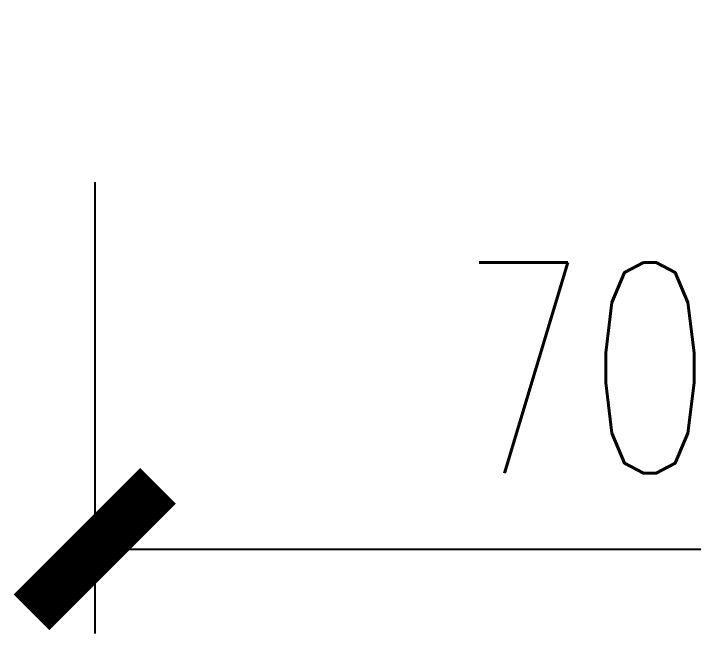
# Model space of a CAD drawing. Extents: x -202236 to 1002404, y -663931 to 1550022.
# Drawn here: x 24450.21 to 24498.57, y -357074.48 to -357030.36 of the extents above; entities that cross this region are included whole.
import ezdxf

# ---------------------------------------------------------------- set-up
doc = ezdxf.new("R2010")
doc.units = 0
doc.layers.add('DIM', color=173, linetype='Continuous')
doc.styles.add('DHTEXT-1', font='ROMANS.shx', dxfattribs={"width": 0.7, "bigfont": 'CHINESE.shx'})
doc.dimstyles.new('ZN6', dxfattribs={"dimscale": 6, "dimtxt": 2.5, "dimasz": 1.5, "dimexe": 1, "dimexo": 2, "dimgap": 0.9, "dimtad": 1, "dimdec": 0, "dimdsep": 46, "dimtxsty": 'DHTEXT-1', "dimblk": 'ARCHTICK', "dimcen": 2.5, "dimclrd": 173, "dimclre": 173, "dimclrt": 7, "dimazin": 2, "dimtfac": 1, "dimtdec": 1, "dimtix": 1, "dimtmove": 2, "dimatfit": 3, "dimfxl": 0, "dimtolj": 1, "dimtzin": 0, "dimarcsym": 0})

# ---------------------------------------------------------------- blocks, each defined once
blk = doc.blocks.new('_ArchTick')
at = {"color": 0, "linetype": 'ByBlock', "const_width": 0.4}
blk.add_lwpolyline([(-0.5, -0.5), (0.5, 0.5)], dxfattribs=at)
blk = doc.blocks.new('*D976')
at = {"layer": 'Defpoints', "color": 0, "ltscale": 60, "transparency": 16777216}
for p in [(24455.98258971504, -357030.3624589699), (24525.98258971504, -357030.3624589699), (24525.98258971504, -357068.4786622731)]:
    blk.add_point(p, dxfattribs=at)
at = {"layer": 'DIM', "color": 173, "linetype": 'ByBlock', "lineweight": -2, "ltscale": 60, "transparency": 16777216}
for p, q in [((24455.98258971504, -357042.3624589699), (24455.98258971504, -357074.4786622731)), ((24525.98258971504, -357042.3624589699), (24525.98258971504, -357074.4786622731)), ((24455.98258971504, -357068.4786622731), (24525.98258971504, -357068.4786622731))]:
    blk.add_line(p, q, dxfattribs=at)
at = {"layer": 'DIM', "color": 173, "lineweight": -2, "ltscale": 60, "transparency": 16777216, "xscale": 9, "yscale": 9, "zscale": 9, "rotation": 180}
blk.add_blockref('_ArchTick', (24455.98258971504, -357068.4786622731), dxfattribs=at)
at = {"layer": 'DIM', "color": 173, "lineweight": -2, "ltscale": 60, "transparency": 16777216, "xscale": 9, "yscale": 9, "zscale": 9}
blk.add_blockref('_ArchTick', (24525.98258971504, -357068.4786622731), dxfattribs=at)
at = {"layer": 'DIM', "color": 7, "ltscale": 60, "transparency": 16777216, "insert": (24490.98258971504, -357055.5786622731), "char_height": 15, "attachment_point": 5, "style": 'DHTEXT-1'}
blk.add_mtext('\\A1;70', dxfattribs=at)

msp = doc.modelspace()

# ---------------------------------------------------------------- dimensions: what is measured, and where the dimension line sits
at = {"layer": 'DIM', "ltscale": 60}
dim = msp.add_linear_dim(base=(24525.98258971504, -357068.4786622731), p1=(24455.98258971504, -357030.3624589699), p2=(24525.98258971504, -357030.3624589699), angle=180, dimstyle='ZN6', dxfattribs=at)
dim.commit()
dim.dimension.update_dxf_attribs({"geometry": '*D976', "text_midpoint": (24490.98258971504, -357055.5786622731)})

doc.saveas('drawing.dxf')
